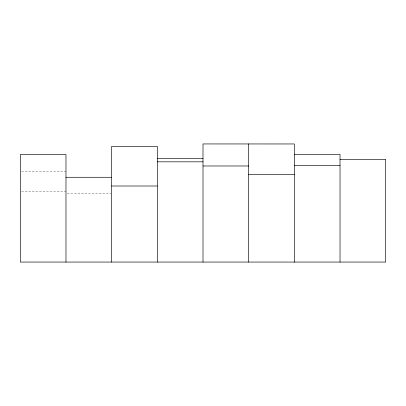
<?xml version="1.0" encoding="UTF-8"?>
<svg xmlns="http://www.w3.org/2000/svg" width="406" height="406" viewBox="0 0 406 406"><rect width="100%" height="100%" fill="white"/><g stroke="black" fill="none" stroke-linecap="round" stroke-linejoin="round"><path stroke-width="0.3" stroke-dasharray="2.03 1.52" d="M21.569 171.748L65.975 171.748M21.569 191.211L65.975 191.211M67.244 193.804L111.016 193.804"/><path stroke-width="0.61" d="M294.35 154.417L340.025 154.417L340.025 262.058M157.325 158.457L203 158.457M340.025 159.314L385.7 159.314L385.7 262.058L20.3 262.058L20.3 154.569L65.975 154.569L65.975 262.058M157.325 161.816L203 161.816M294.35 165.521L340.025 165.521M203 165.983L248.675 165.983M248.675 174.407L294.35 174.407M65.975 177.285L111.65 177.285M111.65 186.009L157.325 186.009M294.35 262.058L294.35 143.963L203 143.942L203 262.058M248.675 143.942L248.675 262.058M157.325 262.058L157.325 146.409L111.65 146.409L111.65 262.058"/></g></svg>
